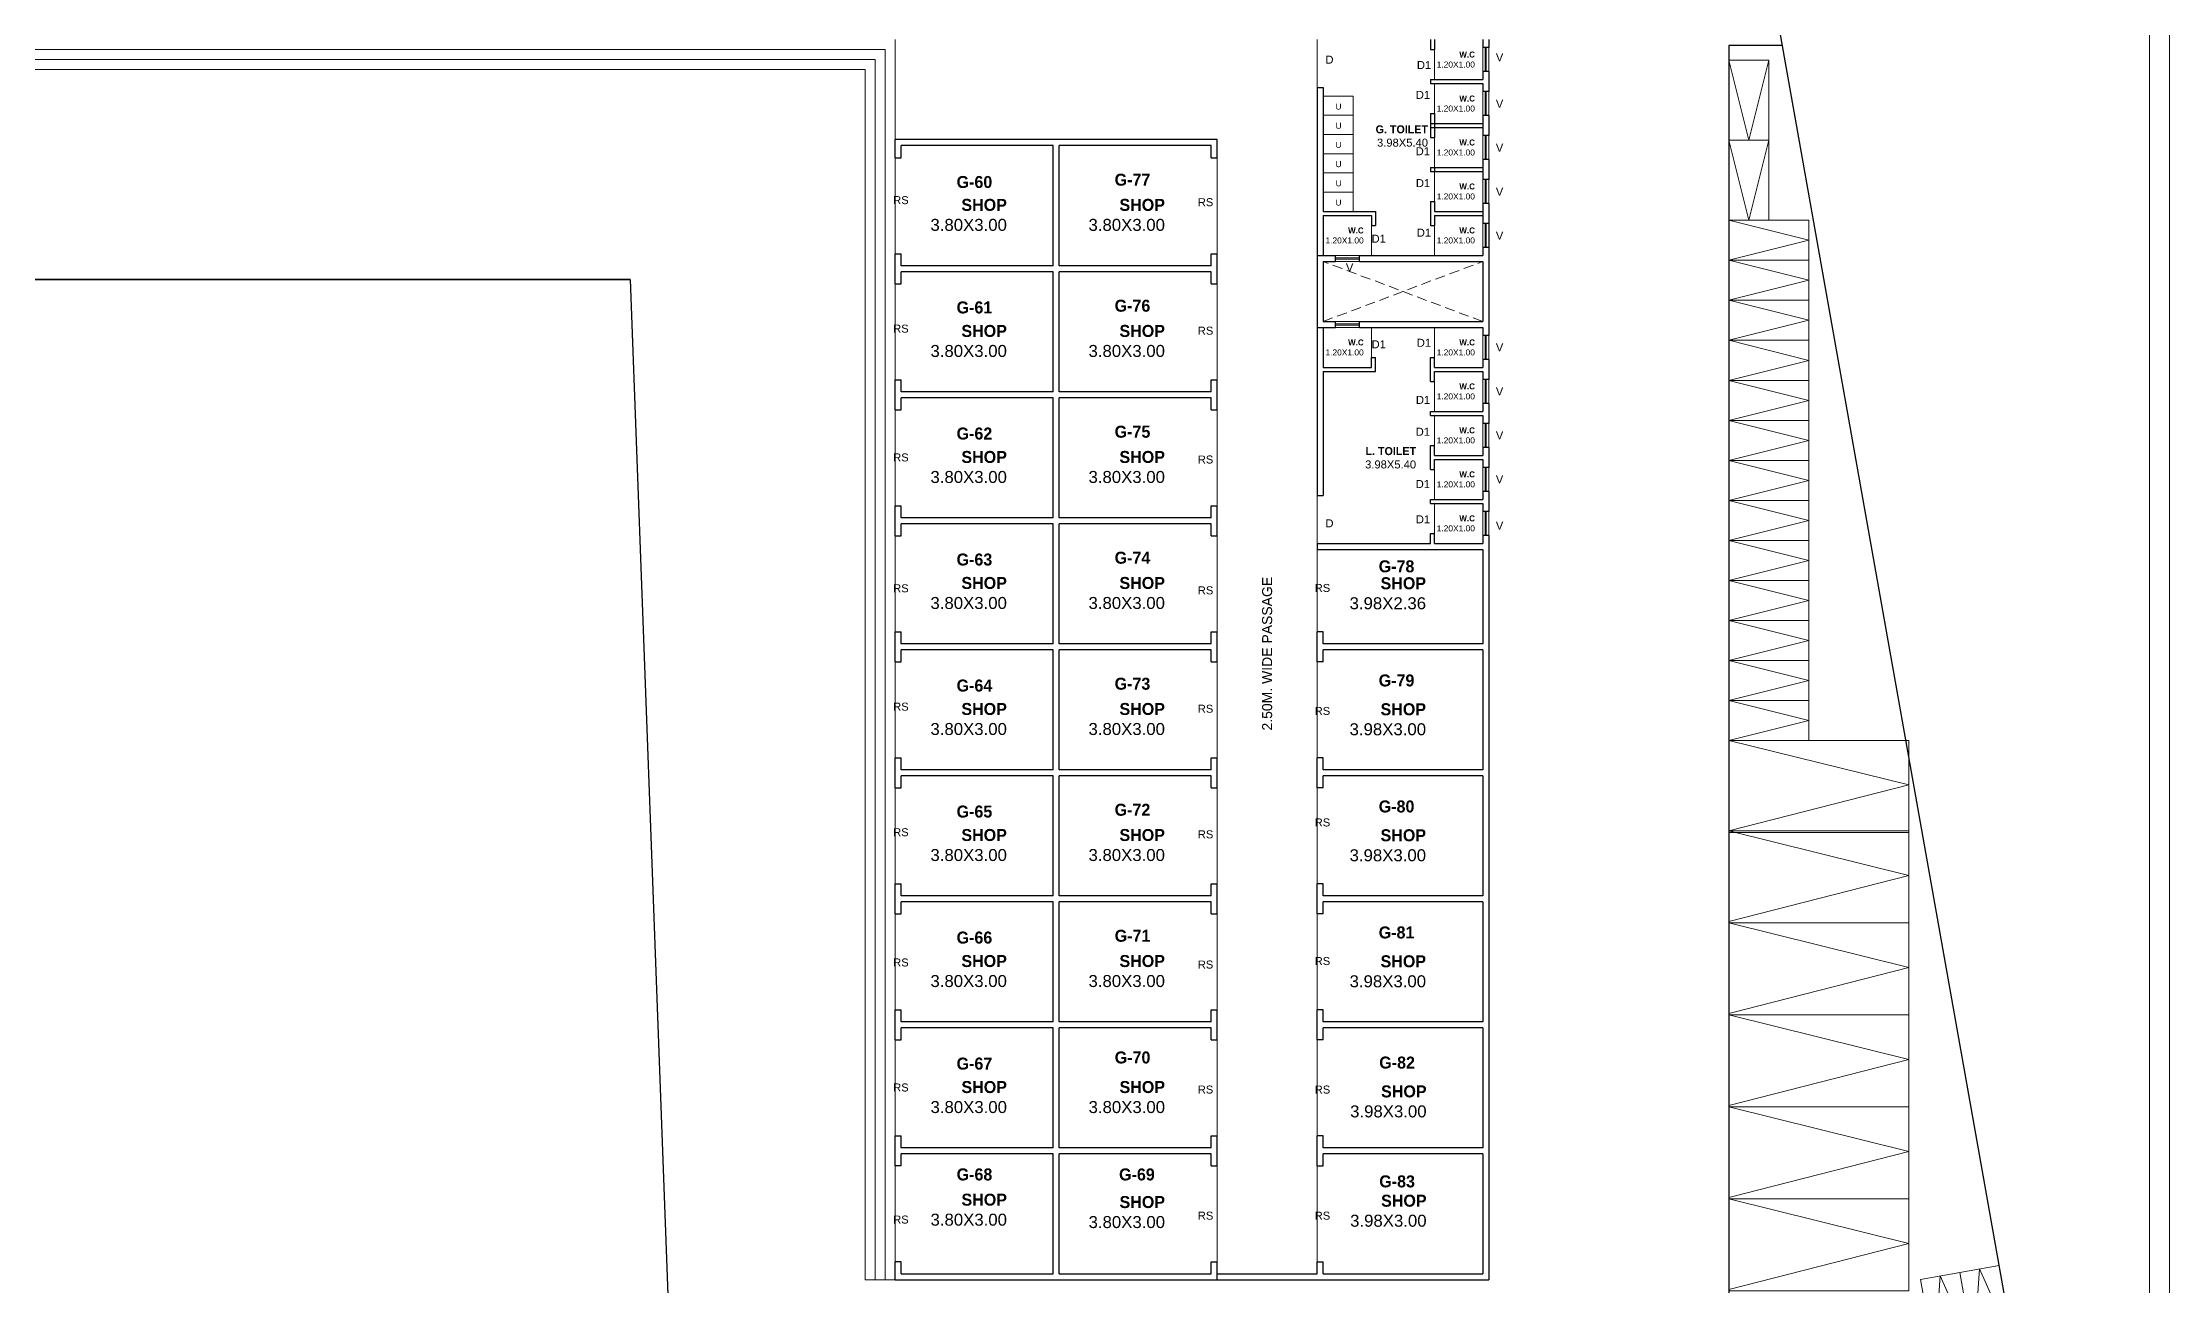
# Model space of a CAD drawing. Header units: feet. Extents: x 1354 to 2117, y 994 to 1430.
# Drawn here: x 1572.5 to 1625.7, y 1323.3 to 1354.3 of the extents above; entities that cross this region are included whole.
import ezdxf

# ---------------------------------------------------------------- set-up
doc = ezdxf.new("R2010")
doc.units = ezdxf.units.FT
doc.linetypes.add('HIDDEN', pattern=[0.375, 0.25, -0.125])
for name, color, linetype, lineweight in [('bike', 251, 'Continuous', 15), ('DIAMENTION', 6, 'Continuous', 13), ('DIMENTION', 23, 'Continuous', 13), ('door', 42, 'Continuous', 9), ('H', 253, 'Continuous', 5), ('stair', 22, 'Continuous', 9), ('tex', 7, 'Continuous', 15), ('wall', 7, 'Continuous', 30), ('WI', 252, 'Continuous', 9), ('WIN', 230, 'Continuous', 9)]:
    doc.layers.add(name, color=color, linetype=linetype, lineweight=lineweight)
doc.styles.get("Standard").update_dxf_attribs({"font": 'arial.ttf'})

# ---------------------------------------------------------------- blocks, each defined once
blk = doc.blocks.new('frrre')
at = {"layer": 'stair', "color": 45}
for p, q in [((931.641, -6079.655), (932.791, -6084.155)), ((932.791, -6084.155), (933.904, -6079.655))]:
    blk.add_line(p, q, dxfattribs=at)
blk.add_lwpolyline([(931.604, -6084.155), (933.904, -6084.155), (933.904, -6079.655), (931.604, -6079.655)], close=True, dxfattribs=at)
blk = doc.blocks.new('A$Ce367b0c9')
at = {"layer": 'bike'}
blk.add_lwpolyline([(0, 2), (1, 2), (1, 0), (0, 0)], close=True, dxfattribs=at)
blk.add_lwpolyline([(0, 0), (0.5, 2), (1, 0)], dxfattribs=at)

msp = doc.modelspace()

# ---------------------------------------------------------------- linework, layer by layer
at = {"color": 7, "lineweight": 30}
for p, q in [((1624.0696, 1308.7831), (1615.8171, 1355.2384)), ((1587.1926, 1348.413), (1508.4777, 1348.413)), ((1508.4777, 1348.413), (1587.1926, 1348.413)), ((1587.1926, 1348.413), (1588.7531, 1306.467))]:
    msp.add_line(p, q, dxfattribs=at)
at = {"color": 7, "lineweight": 20}
for points in [[(1503.5811, 1410.5621), (1625.6604, 1410.5621), (1625.6604, 1293.4678), (1503.5811, 1293.4678)], [(1504.0811, 1410.0621), (1625.1604, 1410.0621), (1625.1604, 1293.9678), (1504.0811, 1293.9678)]]:
    msp.add_lwpolyline(points, close=True, dxfattribs=at)
at = {"layer": 'DIAMENTION'}
msp.add_line((1614.646, 1317.4062), (1614.646, 1354.2656), dxfattribs=at)
at = {"layer": 'DIAMENTION', "color": 6, "lineweight": 25}
msp.add_lwpolyline([(1615.9899, 1354.2656), (1614.646, 1354.2656), (1614.646, 1317.4062), (1588.3462, 1317.4062)], dxfattribs=at)
at = {"layer": 'door'}
for p, q in [((1604.3631, 1354.4136), (1604.3631, 1353.2136)), ((1607.2965, 1354.1636), (1607.2965, 1353.4136)), ((1607.2965, 1352.5636), (1607.2965, 1353.3136)), ((1607.2965, 1351.9648), (1607.2965, 1351.2148)), ((1607.2965, 1350.3648), (1607.2965, 1351.1148)), ((1605.7165, 1349.766), (1605.7165, 1349.016)), ((1607.2965, 1349.766), (1607.2965, 1349.016)), ((1605.7165, 1346.466), (1605.7165, 1347.216)), ((1607.2965, 1346.466), (1607.2965, 1347.216)), ((1607.2965, 1345.8672), (1607.2965, 1345.1172)), ((1607.2965, 1344.2672), (1607.2965, 1345.0172)), ((1607.2965, 1343.6684), (1607.2965, 1342.9184)), ((1604.3631, 1343.0184), (1604.3631, 1341.8184)), ((1607.2965, 1342.0684), (1607.2965, 1342.8184))]:
    msp.add_line(p, q, dxfattribs=at)
at = {"layer": 'H', "linetype": 'HIDDEN'}
for p, q in [((1608.4965, 1347.366), (1604.5131, 1348.866)), ((1604.5131, 1347.366), (1608.4965, 1348.866))]:
    msp.add_line(p, q, dxfattribs=at)
at = {"layer": 'wall'}
for p, q in [((1607.1965, 1354.413), (1607.1965, 1354.1636)), ((1607.2965, 1354.413), (1607.2965, 1354.1636)), ((1608.4965, 1354.413), (1608.4965, 1354.2133)), ((1608.6465, 1354.413), (1608.6465, 1354.2133)), ((1607.1965, 1354.1636), (1607.2965, 1354.1636)), ((1608.6465, 1354.2133), (1608.4965, 1354.2133)), ((1607.1965, 1353.4136), (1607.1965, 1353.3136)), ((1607.1965, 1353.4136), (1608.4965, 1353.4136)), ((1608.4965, 1353.6133), (1608.4965, 1353.4136)), ((1608.6465, 1353.6133), (1608.4965, 1353.6133)), ((1608.6465, 1353.6133), (1608.6465, 1353.1139)), ((1604.3631, 1353.2136), (1604.5131, 1353.2136)), ((1604.3631, 1353.2136), (1604.3631, 1343.0184)), ((1604.5131, 1353.2136), (1604.5131, 1350.1154)), ((1607.1965, 1353.3136), (1608.4965, 1353.3136)), ((1608.4965, 1353.3136), (1608.4965, 1353.1139)), ((1608.6465, 1353.1139), (1608.4965, 1353.1139)), ((1607.1965, 1352.5636), (1607.2965, 1352.5636)), ((1607.1965, 1352.5636), (1607.1965, 1352.2142)), ((1607.1965, 1352.3142), (1608.4965, 1352.3142)), ((1607.2965, 1352.5636), (1607.2965, 1352.2142)), ((1608.4965, 1352.5139), (1608.4965, 1352.0145)), ((1608.6465, 1352.5139), (1608.4965, 1352.5139)), ((1608.6465, 1352.5139), (1608.6465, 1352.0145)), ((1593.8131, 1351.4606), (1593.8131, 1351.9123)), ((1593.8131, 1351.863), (1593.8131, 1351.9123)), ((1601.8631, 1351.9123), (1593.8131, 1351.9123)), ((1593.9631, 1351.4606), (1593.9631, 1351.7623)), ((1597.7631, 1351.7623), (1593.9631, 1351.7623)), ((1597.7631, 1348.7603), (1597.7631, 1351.7623)), ((1597.9131, 1348.7603), (1597.9131, 1351.7623)), ((1601.7131, 1351.7623), (1597.9131, 1351.7623)), ((1601.7131, 1351.4606), (1601.7131, 1351.7623)), ((1601.8631, 1351.4606), (1601.8631, 1351.9123)), ((1607.1965, 1352.2142), (1608.4965, 1352.2142)), ((1607.1965, 1352.2142), (1607.1965, 1351.9648)), ((1607.1965, 1351.9648), (1607.2965, 1351.9648)), ((1607.2965, 1352.2142), (1607.2965, 1351.9648)), ((1608.6465, 1352.0145), (1608.4965, 1352.0145)), ((1593.8131, 1351.4606), (1593.9631, 1351.4606)), ((1601.7131, 1351.4606), (1601.8631, 1351.4606)), ((1607.1965, 1351.2148), (1607.1965, 1351.1148)), ((1607.1965, 1351.2148), (1608.4965, 1351.2148)), ((1607.2965, 1351.2148), (1607.2965, 1351.1148)), ((1608.4965, 1351.4145), (1608.4965, 1350.9151)), ((1608.6465, 1351.4145), (1608.4965, 1351.4145)), ((1608.6465, 1351.4145), (1608.6465, 1350.9151)), ((1607.1965, 1351.1148), (1608.4965, 1351.1148)), ((1608.6465, 1350.9151), (1608.4965, 1350.9151)), ((1607.1965, 1350.3648), (1607.2965, 1350.3648)), ((1607.1965, 1350.3648), (1607.1965, 1350.0154)), ((1607.2965, 1350.3648), (1607.2965, 1350.1154)), ((1608.4965, 1350.3151), (1608.4965, 1349.8157)), ((1608.6465, 1350.3151), (1608.4965, 1350.3151)), ((1608.6465, 1350.3151), (1608.6465, 1349.8157)), ((1604.5131, 1350.1154), (1605.8165, 1350.1154)), ((1604.5131, 1350.0154), (1605.7165, 1350.0154)), ((1604.5131, 1350.0154), (1604.5131, 1349.016)), ((1605.7165, 1350.0154), (1605.7165, 1349.766)), ((1605.7165, 1349.766), (1605.8165, 1349.766)), ((1605.8165, 1350.1154), (1605.8165, 1349.766)), ((1607.1965, 1350.0154), (1607.1965, 1349.766)), ((1607.1965, 1349.766), (1607.2965, 1349.766)), ((1607.2965, 1350.1154), (1608.4965, 1350.1154)), ((1607.2965, 1350.0154), (1608.4965, 1350.0154)), ((1607.2965, 1350.0154), (1607.2965, 1349.766)), ((1608.6465, 1349.8157), (1608.4965, 1349.8157)), ((1608.6465, 1349.9312), (1608.6465, 1347.0163)), ((1608.4965, 1349.2157), (1608.4965, 1349.016)), ((1608.6465, 1349.2157), (1608.4965, 1349.2157)), ((1593.8131, 1348.61), (1593.8131, 1349.0606)), ((1593.8131, 1349.0606), (1593.9631, 1349.0606)), ((1593.8131, 1348.3106), (1593.8131, 1348.61)), ((1593.9631, 1348.76), (1593.9631, 1349.0606)), ((1597.7631, 1348.7603), (1593.9631, 1348.76)), ((1597.7631, 1348.6103), (1593.9631, 1348.61)), ((1593.9631, 1348.3106), (1593.9631, 1348.61)), ((1597.7631, 1345.6103), (1597.7631, 1348.6103)), ((1601.7131, 1348.7606), (1597.9131, 1348.7603)), ((1601.7131, 1348.6106), (1597.9131, 1348.6103)), ((1597.9131, 1345.6103), (1597.9131, 1348.6103)), ((1601.7131, 1348.7606), (1601.7131, 1349.0606)), ((1601.7131, 1349.0606), (1601.8631, 1349.0606)), ((1601.7131, 1348.3106), (1601.7131, 1348.6106)), ((1601.8631, 1348.6106), (1601.8631, 1349.0606)), ((1601.8631, 1348.3106), (1601.8631, 1348.6106)), ((1604.3631, 1349.016), (1604.8148, 1349.016)), ((1604.5131, 1348.866), (1604.8148, 1348.866)), ((1604.5131, 1348.866), (1604.5131, 1347.366)), ((1604.8148, 1348.866), (1604.8148, 1349.016)), ((1605.4148, 1349.016), (1608.4965, 1349.016)), ((1605.4148, 1348.866), (1605.4148, 1349.016)), ((1605.4148, 1348.866), (1608.4965, 1348.866)), ((1608.4965, 1348.866), (1608.4965, 1347.366)), ((1593.8131, 1348.3106), (1593.9631, 1348.3106)), ((1601.7131, 1348.3106), (1601.8631, 1348.3106)), ((1604.3631, 1347.216), (1604.8148, 1347.216)), ((1604.5131, 1347.366), (1604.8148, 1347.366)), ((1604.5131, 1347.216), (1604.5131, 1346.2166)), ((1604.8148, 1347.216), (1604.8148, 1347.366)), ((1605.4148, 1347.366), (1608.4965, 1347.366)), ((1605.4148, 1347.216), (1605.4148, 1347.366)), ((1605.4148, 1347.216), (1608.4965, 1347.216)), ((1608.4965, 1347.216), (1608.4965, 1347.0163)), ((1608.6465, 1347.0163), (1608.4965, 1347.0163)), ((1605.7165, 1346.2166), (1605.7165, 1346.466)), ((1605.7165, 1346.466), (1605.8165, 1346.466)), ((1605.8165, 1346.1166), (1605.8165, 1346.466)), ((1607.1965, 1346.2166), (1607.1965, 1346.466)), ((1607.1965, 1346.466), (1607.2965, 1346.466)), ((1607.2965, 1346.2166), (1607.2965, 1346.466)), ((1608.4965, 1346.4163), (1608.4965, 1346.2166)), ((1608.6465, 1346.4163), (1608.4965, 1346.4163)), ((1608.6465, 1346.4163), (1608.6465, 1345.9169)), ((1593.8131, 1345.1606), (1593.8131, 1345.9106)), ((1593.8131, 1345.9106), (1593.9631, 1345.9106)), ((1593.9631, 1345.61), (1593.9631, 1345.9106)), ((1601.7131, 1345.6106), (1601.7131, 1345.9106)), ((1601.7131, 1345.9106), (1601.8631, 1345.9106)), ((1601.8631, 1345.1606), (1601.8631, 1345.9106)), ((1604.5131, 1346.2166), (1605.7165, 1346.2166)), ((1604.5131, 1346.1166), (1605.8165, 1346.1166)), ((1604.5131, 1346.1166), (1604.5131, 1343.0184)), ((1607.1965, 1345.8672), (1607.1965, 1346.2166)), ((1607.2965, 1346.2166), (1608.4965, 1346.2166)), ((1607.2965, 1345.8672), (1607.2965, 1346.1166)), ((1607.2965, 1346.1166), (1608.4965, 1346.1166)), ((1608.4965, 1346.1166), (1608.4965, 1345.9169)), ((1608.6465, 1345.9169), (1608.4965, 1345.9169)), ((1597.7631, 1345.6103), (1593.9631, 1345.61)), ((1597.7631, 1345.4603), (1593.9631, 1345.46)), ((1593.9631, 1345.1606), (1593.9631, 1345.46)), ((1597.7631, 1342.4603), (1597.7631, 1345.4603)), ((1601.7131, 1345.6106), (1597.9131, 1345.6103)), ((1601.7131, 1345.4606), (1597.9131, 1345.4603)), ((1597.9131, 1342.4603), (1597.9131, 1345.4603)), ((1601.7131, 1345.1606), (1601.7131, 1345.4606)), ((1607.1965, 1345.8672), (1607.2965, 1345.8672)), ((1593.8131, 1345.1606), (1593.9631, 1345.1606)), ((1601.7131, 1345.1606), (1601.8631, 1345.1606)), ((1607.1965, 1345.0172), (1607.1965, 1345.1172)), ((1607.1965, 1345.1172), (1608.4965, 1345.1172)), ((1607.1965, 1345.0172), (1608.4965, 1345.0172)), ((1608.4965, 1345.3169), (1608.4965, 1345.1172)), ((1608.6465, 1345.3169), (1608.4965, 1345.3169)), ((1608.4965, 1345.0172), (1608.4965, 1344.8175)), ((1608.6465, 1344.8175), (1608.4965, 1344.8175)), ((1608.6465, 1345.3169), (1608.6465, 1344.8175)), ((1607.1965, 1344.0178), (1607.1965, 1344.2672)), ((1607.1965, 1344.2672), (1607.2965, 1344.2672)), ((1607.1965, 1343.6684), (1607.1965, 1344.0178)), ((1607.2965, 1344.0178), (1607.2965, 1344.2672)), ((1607.2965, 1344.0178), (1608.4965, 1344.0178)), ((1607.2965, 1343.6684), (1607.2965, 1343.9178)), ((1607.2965, 1343.9178), (1608.4965, 1343.9178)), ((1608.4965, 1344.2175), (1608.4965, 1344.0178)), ((1608.6465, 1344.2175), (1608.4965, 1344.2175)), ((1608.4965, 1343.9178), (1608.4965, 1343.7181)), ((1608.6465, 1344.2175), (1608.6465, 1343.7181)), ((1607.1965, 1343.6684), (1607.2965, 1343.6684)), ((1608.6465, 1343.7181), (1608.4965, 1343.7181)), ((1593.8131, 1342.0106), (1593.8131, 1342.7606)), ((1593.8131, 1342.7606), (1593.9631, 1342.7606)), ((1593.9631, 1342.46), (1593.9631, 1342.7606)), ((1601.7131, 1342.4606), (1601.7131, 1342.7606)), ((1601.7131, 1342.7606), (1601.8631, 1342.7606)), ((1601.8631, 1342.0106), (1601.8631, 1342.7606)), ((1604.3631, 1343.0184), (1604.5131, 1343.0184)), ((1607.1965, 1342.8184), (1607.1965, 1342.9184)), ((1607.1965, 1342.9184), (1608.4965, 1342.9184)), ((1607.1965, 1342.8184), (1608.4965, 1342.8184)), ((1608.4965, 1343.1181), (1608.4965, 1342.9184)), ((1608.6465, 1343.1181), (1608.4965, 1343.1181)), ((1608.4965, 1342.8184), (1608.4965, 1342.6184)), ((1608.6465, 1343.1181), (1608.6465, 1342.6184)), ((1597.7631, 1342.4603), (1593.9631, 1342.46)), ((1597.7631, 1342.3103), (1593.9631, 1342.31)), ((1593.9631, 1342.0106), (1593.9631, 1342.31)), ((1597.7631, 1339.3103), (1597.7631, 1342.3103)), ((1601.7131, 1342.4606), (1597.9131, 1342.4603)), ((1601.7131, 1342.3106), (1597.9131, 1342.3103)), ((1597.9131, 1339.3103), (1597.9131, 1342.3103)), ((1601.7131, 1342.0106), (1601.7131, 1342.3106)), ((1608.6465, 1342.6184), (1608.4965, 1342.6184)), ((1593.8131, 1342.0106), (1593.9631, 1342.0106)), ((1601.7131, 1342.0106), (1601.8631, 1342.0106)), ((1604.3631, 1341.8184), (1607.1965, 1341.8184)), ((1604.3631, 1341.6684), (1608.4965, 1341.6684)), ((1607.1965, 1341.8184), (1607.1965, 1342.0684)), ((1607.1965, 1342.0684), (1607.2965, 1342.0684)), ((1607.2965, 1341.8184), (1607.2965, 1342.0684)), ((1607.2965, 1341.8184), (1608.4965, 1341.8184)), ((1608.4965, 1342.0184), (1608.4965, 1341.8184)), ((1608.6465, 1342.0184), (1608.4965, 1342.0184)), ((1608.4965, 1341.6684), (1608.4965, 1339.3112)), ((1608.6465, 1342.0184), (1608.6465, 1326.5612)), ((1593.8131, 1338.8606), (1593.8131, 1339.6106)), ((1593.8131, 1339.6106), (1593.9631, 1339.6106)), ((1593.9631, 1339.31), (1593.9631, 1339.6106)), ((1601.7131, 1339.3106), (1601.7131, 1339.6106)), ((1601.7131, 1339.6106), (1601.8631, 1339.6106)), ((1601.8631, 1338.8606), (1601.8631, 1339.6106)), ((1604.3631, 1338.8608), (1604.3631, 1339.6108)), ((1604.5131, 1339.6108), (1604.3631, 1339.6108)), ((1604.5131, 1339.3108), (1604.5131, 1339.6108)), ((1597.7631, 1339.3103), (1593.9631, 1339.31)), ((1597.7631, 1339.1603), (1593.9631, 1339.16)), ((1593.9631, 1338.8606), (1593.9631, 1339.16)), ((1597.7631, 1336.1603), (1597.7631, 1339.1603)), ((1601.7131, 1339.3106), (1597.9131, 1339.3103)), ((1601.7131, 1339.1606), (1597.9131, 1339.1603)), ((1597.9131, 1336.1603), (1597.9131, 1339.1603)), ((1601.7131, 1338.8606), (1601.7131, 1339.1606)), ((1608.4965, 1339.3112), (1604.5131, 1339.3108)), ((1608.4965, 1339.1612), (1604.5131, 1339.1608)), ((1604.5131, 1338.8608), (1604.5131, 1339.1608)), ((1608.4965, 1339.1612), (1608.4965, 1336.1612)), ((1593.8131, 1338.8606), (1593.9631, 1338.8606)), ((1601.7131, 1338.8606), (1601.8631, 1338.8606)), ((1604.5131, 1338.8608), (1604.3631, 1338.8608)), ((1593.8131, 1335.7106), (1593.8131, 1336.4606)), ((1593.8131, 1336.4606), (1593.9631, 1336.4606)), ((1593.9631, 1336.16), (1593.9631, 1336.4606)), ((1601.7131, 1336.1606), (1601.7131, 1336.4606)), ((1601.7131, 1336.4606), (1601.8631, 1336.4606)), ((1601.8631, 1335.7106), (1601.8631, 1336.4606)), ((1604.3631, 1335.7108), (1604.3631, 1336.4608)), ((1604.5131, 1336.4608), (1604.3631, 1336.4608)), ((1604.5131, 1336.1608), (1604.5131, 1336.4608)), ((1597.7631, 1336.1603), (1593.9631, 1336.16)), ((1597.7631, 1336.0103), (1593.9631, 1336.01)), ((1593.9631, 1335.7106), (1593.9631, 1336.01)), ((1597.7631, 1333.0103), (1597.7631, 1336.0103)), ((1601.7131, 1336.1606), (1597.9131, 1336.1603)), ((1601.7131, 1336.0106), (1597.9131, 1336.0103)), ((1597.9131, 1333.0103), (1597.9131, 1336.0103)), ((1601.7131, 1335.7106), (1601.7131, 1336.0106)), ((1608.4965, 1336.1612), (1604.5131, 1336.1608)), ((1608.4965, 1336.0112), (1604.5131, 1336.0108)), ((1604.5131, 1335.7108), (1604.5131, 1336.0108)), ((1608.4965, 1336.0112), (1608.4965, 1333.0112)), ((1593.8131, 1335.7106), (1593.9631, 1335.7106)), ((1601.7131, 1335.7106), (1601.8631, 1335.7106)), ((1604.5131, 1335.7108), (1604.3631, 1335.7108)), ((1593.8131, 1332.5606), (1593.8131, 1333.3106)), ((1593.8131, 1333.3106), (1593.9631, 1333.3106)), ((1593.9631, 1333.01), (1593.9631, 1333.3106)), ((1601.7131, 1333.0106), (1601.7131, 1333.3106)), ((1601.7131, 1333.3106), (1601.8631, 1333.3106)), ((1601.8631, 1332.5606), (1601.8631, 1333.3106)), ((1604.3631, 1332.5608), (1604.3631, 1333.3108)), ((1604.5131, 1333.3108), (1604.3631, 1333.3108)), ((1604.5131, 1333.0108), (1604.5131, 1333.3108)), ((1597.7631, 1333.0103), (1593.9631, 1333.01)), ((1597.7631, 1332.8603), (1593.9631, 1332.86)), ((1593.9631, 1332.5606), (1593.9631, 1332.86)), ((1597.7631, 1329.8603), (1597.7631, 1332.8603)), ((1601.7131, 1333.0106), (1597.9131, 1333.0103)), ((1601.7131, 1332.8606), (1597.9131, 1332.8603)), ((1597.9131, 1329.8603), (1597.9131, 1332.8603)), ((1601.7131, 1332.5606), (1601.7131, 1332.8606)), ((1608.4965, 1333.0112), (1604.5131, 1333.0108)), ((1608.4965, 1332.8612), (1604.5131, 1332.8608)), ((1604.5131, 1332.5608), (1604.5131, 1332.8608)), ((1608.4965, 1332.8612), (1608.4965, 1329.8612)), ((1593.8131, 1332.5606), (1593.9631, 1332.5606)), ((1601.7131, 1332.5606), (1601.8631, 1332.5606)), ((1604.5131, 1332.5608), (1604.3631, 1332.5608)), ((1593.8131, 1329.4106), (1593.8131, 1330.1606)), ((1593.8131, 1330.1606), (1593.9631, 1330.1606)), ((1593.9631, 1329.86), (1593.9631, 1330.1606)), ((1601.7131, 1329.8606), (1601.7131, 1330.1606)), ((1601.7131, 1330.1606), (1601.8631, 1330.1606)), ((1601.8631, 1329.4106), (1601.8631, 1330.1606)), ((1604.3631, 1329.4108), (1604.3631, 1330.1608)), ((1604.5131, 1330.1608), (1604.3631, 1330.1608)), ((1604.5131, 1329.8608), (1604.5131, 1330.1608)), ((1593.8131, 1329.86), (1593.8128, 1329.86)), ((1593.8131, 1329.71), (1593.8128, 1329.71)), ((1593.8131, 1329.4106), (1593.9631, 1329.4106)), ((1597.7631, 1329.8603), (1593.9631, 1329.86)), ((1597.7631, 1329.7103), (1593.9631, 1329.71)), ((1593.9631, 1329.4106), (1593.9631, 1329.71)), ((1597.7631, 1326.7103), (1597.7631, 1329.7103)), ((1601.7131, 1329.8606), (1597.9131, 1329.8603)), ((1601.7131, 1329.7106), (1597.9131, 1329.7103)), ((1597.9131, 1326.7103), (1597.9131, 1329.7103)), ((1601.7131, 1329.4106), (1601.7131, 1329.7106)), ((1601.7131, 1329.4106), (1601.8631, 1329.4106)), ((1604.5131, 1329.4108), (1604.3631, 1329.4108)), ((1608.4965, 1329.8612), (1604.5131, 1329.8608)), ((1608.4965, 1329.7112), (1604.5131, 1329.7108)), ((1604.5131, 1329.4108), (1604.5131, 1329.7108)), ((1608.4965, 1329.7112), (1608.4965, 1326.7112)), ((1593.8131, 1326.2581), (1593.8131, 1327.0106)), ((1593.8131, 1327.0106), (1593.9631, 1327.0106)), ((1593.9631, 1326.71), (1593.9631, 1327.0106)), ((1601.7131, 1326.7106), (1601.7131, 1327.0106)), ((1601.7131, 1327.0106), (1601.8631, 1327.0106)), ((1601.8631, 1326.2584), (1601.8631, 1327.0106)), ((1604.3631, 1326.2584), (1604.3631, 1327.0108)), ((1604.5131, 1327.0108), (1604.3631, 1327.0108)), ((1604.5131, 1326.7108), (1604.5131, 1327.0108)), ((1593.9632, 1326.2581), (1593.8131, 1326.2581)), ((1597.7631, 1326.7103), (1593.9631, 1326.71)), ((1597.7631, 1326.5603), (1593.9631, 1326.56)), ((1593.9631, 1326.2581), (1593.9631, 1326.56)), ((1597.7631, 1323.5562), (1597.7631, 1326.5603)), ((1601.7131, 1326.7106), (1597.9131, 1326.7103)), ((1601.7131, 1326.5606), (1597.9131, 1326.5603)), ((1597.9131, 1323.5562), (1597.9131, 1326.5603)), ((1601.7131, 1326.2584), (1601.7131, 1326.5606)), ((1601.7131, 1326.2584), (1601.8631, 1326.2584)), ((1604.3631, 1326.2584), (1604.5131, 1326.2584)), ((1608.4965, 1326.7112), (1604.5131, 1326.7108)), ((1608.4965, 1326.5612), (1604.5131, 1326.5608)), ((1604.5131, 1326.2584), (1604.5131, 1326.5608)), ((1608.4965, 1326.5612), (1608.4965, 1323.5562)), ((1608.6465, 1326.5612), (1608.6465, 1323.4062)), ((1593.8134, 1323.4062), (1593.8133, 1323.8581)), ((1593.9634, 1323.8581), (1593.8133, 1323.8581)), ((1593.9634, 1323.5562), (1593.9634, 1323.8581)), ((1593.9634, 1323.5562), (1597.7631, 1323.5562)), ((1597.9131, 1323.5562), (1601.7131, 1323.5562)), ((1601.7131, 1323.5562), (1601.7131, 1323.8584)), ((1601.7131, 1323.8584), (1601.8631, 1323.8584)), ((1601.8631, 1323.4062), (1601.8631, 1323.8584)), ((1601.8631, 1323.5562), (1604.3631, 1323.5562)), ((1604.3631, 1323.5562), (1604.3631, 1323.8584)), ((1604.3631, 1323.8584), (1604.5131, 1323.8584)), ((1604.5131, 1323.5562), (1604.5131, 1323.8584)), ((1604.5131, 1323.5562), (1608.4965, 1323.5562)), ((1593.8134, 1323.4062), (1608.6465, 1323.4062))]:
    msp.add_line(p, q, dxfattribs=at)
at = {"layer": 'wall', "color": 2}
msp.add_line((1604.3631, 1341.8184), (1604.3631, 1341.6684), dxfattribs=at)
at = {"layer": 'wall', "color": 6}
msp.add_line((1593.8131, 1326.71), (1593.8131, 1326.71), dxfattribs=at)
at = {"layer": 'WI'}
for p, q in [((1593.8131, 1351.9123), (1593.8131, 1354.413)), ((1537.2056, 1353.913), (1593.3131, 1353.913)), ((1537.4556, 1354.163), (1593.5631, 1354.163)), ((1593.3131, 1353.913), (1593.3131, 1323.4062)), ((1593.5631, 1354.163), (1593.5631, 1323.4062)), ((1536.9556, 1353.663), (1593.0631, 1353.663)), ((1593.0631, 1353.663), (1593.0631, 1323.4062)), ((1593.8131, 1323.4062), (1593.0631, 1323.4062))]:
    msp.add_line(p, q, dxfattribs=at)
at = {"layer": 'WIN'}
for p, q in [((1608.4965, 1354.2133), (1608.4965, 1353.6133)), ((1608.5565, 1354.2133), (1608.5565, 1353.6133)), ((1608.5865, 1354.2133), (1608.5865, 1353.6133)), ((1608.6465, 1354.2133), (1608.6465, 1353.6133)), ((1605.2623, 1352.9998), (1604.5121, 1352.9998)), ((1605.2623, 1352.9998), (1605.2633, 1350.1154)), ((1608.4965, 1353.1139), (1608.4965, 1352.5139)), ((1608.5565, 1353.1139), (1608.5565, 1352.5139)), ((1608.5865, 1353.1139), (1608.5865, 1352.5139)), ((1608.6465, 1353.1139), (1608.6465, 1352.5139)), ((1605.2623, 1352.5198), (1604.5121, 1352.5198)), ((1605.2623, 1352.0398), (1604.5121, 1352.0398)), ((1608.4965, 1352.0145), (1608.4965, 1351.4145)), ((1608.5565, 1352.0145), (1608.5565, 1351.4145)), ((1608.5865, 1352.0145), (1608.5865, 1351.4145)), ((1608.6465, 1352.0145), (1608.6465, 1351.4145)), ((1593.8131, 1351.4606), (1593.8131, 1349.0606)), ((1601.8631, 1351.4606), (1601.8631, 1349.0606)), ((1605.2623, 1351.5598), (1604.5121, 1351.5598)), ((1605.2623, 1351.0798), (1604.5121, 1351.0798)), ((1608.4965, 1350.9151), (1608.4965, 1350.3151)), ((1608.5565, 1350.9151), (1608.5565, 1350.3151)), ((1608.5865, 1350.9151), (1608.5865, 1350.3151)), ((1608.6465, 1350.9151), (1608.6465, 1350.3151)), ((1605.2623, 1350.5998), (1604.5121, 1350.5998)), ((1608.4965, 1349.8157), (1608.4965, 1349.2157)), ((1608.5565, 1349.8157), (1608.5565, 1349.2157)), ((1608.5865, 1349.8157), (1608.5865, 1349.2157)), ((1608.6465, 1349.8157), (1608.6465, 1349.2157)), ((1604.8148, 1349.016), (1605.4148, 1349.016)), ((1604.8148, 1348.956), (1605.4148, 1348.956)), ((1604.8148, 1348.926), (1605.4148, 1348.926)), ((1604.8148, 1348.866), (1605.4148, 1348.866)), ((1593.8131, 1348.3106), (1593.8131, 1345.9106)), ((1601.8631, 1348.3106), (1601.8631, 1345.9106)), ((1604.8148, 1347.366), (1605.4148, 1347.366)), ((1604.8148, 1347.306), (1605.4148, 1347.306)), ((1604.8148, 1347.276), (1605.4148, 1347.276)), ((1604.8148, 1347.216), (1605.4148, 1347.216)), ((1608.4965, 1347.0163), (1608.4965, 1346.4163)), ((1608.5565, 1347.0163), (1608.5565, 1346.4163)), ((1608.5865, 1347.0163), (1608.5865, 1346.4163)), ((1608.6465, 1347.0163), (1608.6465, 1346.4163)), ((1608.4965, 1345.9169), (1608.4965, 1345.3169)), ((1608.5565, 1345.9169), (1608.5565, 1345.3169)), ((1608.5865, 1345.9169), (1608.5865, 1345.3169)), ((1608.6465, 1345.9169), (1608.6465, 1345.3169)), ((1593.8131, 1345.1606), (1593.8131, 1342.7606)), ((1601.8631, 1345.1606), (1601.8631, 1342.7606)), ((1608.4965, 1344.8175), (1608.4965, 1344.2175)), ((1608.5565, 1344.8175), (1608.5565, 1344.2175)), ((1608.5865, 1344.8175), (1608.5865, 1344.2175)), ((1608.6465, 1344.8175), (1608.6465, 1344.2175)), ((1608.4965, 1343.7181), (1608.4965, 1343.1181)), ((1608.5565, 1343.7181), (1608.5565, 1343.1181)), ((1608.5865, 1343.7181), (1608.5865, 1343.1181)), ((1608.6465, 1343.7181), (1608.6465, 1343.1181)), ((1608.4965, 1342.6184), (1608.4965, 1342.0184)), ((1608.5565, 1342.6184), (1608.5565, 1342.0184)), ((1608.5865, 1342.6184), (1608.5865, 1342.0184)), ((1608.6465, 1342.6184), (1608.6465, 1342.0184)), ((1593.8131, 1342.0106), (1593.8131, 1339.6106)), ((1601.8631, 1342.0106), (1601.8631, 1339.6106)), ((1604.3631, 1341.6684), (1604.3631, 1339.6108)), ((1593.8131, 1338.8606), (1593.8131, 1336.4606)), ((1601.8631, 1338.8606), (1601.8631, 1336.4606)), ((1604.3631, 1338.8608), (1604.3631, 1336.4608)), ((1593.8131, 1335.7106), (1593.8131, 1333.3106)), ((1601.8631, 1335.7106), (1601.8631, 1333.3106)), ((1604.3631, 1335.7108), (1604.3631, 1333.3108)), ((1593.8131, 1332.5606), (1593.8131, 1330.1606)), ((1601.8631, 1332.5606), (1601.8631, 1330.1606)), ((1604.3631, 1332.5608), (1604.3631, 1330.1608)), ((1593.8131, 1329.4106), (1593.8131, 1327.0106)), ((1601.8631, 1329.4106), (1601.8631, 1327.0106)), ((1604.3631, 1329.4108), (1604.3631, 1327.0108)), ((1593.8131, 1326.2581), (1593.8133, 1323.8581)), ((1601.8631, 1326.2584), (1601.8631, 1323.8584)), ((1604.3631, 1326.2584), (1604.3631, 1323.8584))]:
    msp.add_line(p, q, dxfattribs=at)

# ---------------------------------------------------------------- block references
at = {"layer": 'bike', "xscale": -1}
for p, rotation in [((1614.646, 1353.895), 180), ((1614.646, 1351.895), 180), ((1614.646, 1348.895), 270), ((1614.646, 1347.895), 270), ((1614.646, 1346.895), 270), ((1614.646, 1345.895), 270), ((1614.646, 1344.895), 270), ((1614.646, 1343.895), 270), ((1614.646, 1342.895), 270), ((1614.646, 1341.895), 270), ((1614.646, 1340.895), 270), ((1614.646, 1339.895), 270), ((1614.646, 1338.895), 270), ((1614.646, 1337.895), 270), ((1614.646, 1336.895), 270)]:
    msp.add_blockref('A$Ce367b0c9', p, dxfattribs=dict(at, rotation=rotation))
at = {"layer": 'bike', "rotation": 10.07317253536056}
for p in [(1619.788, 1321.4504), (1620.7726, 1321.6253)]:
    msp.add_blockref('A$Ce367b0c9', p, dxfattribs=at)
at = {"layer": 'DIMENTION', "rotation": 90}
for p in [(-4465.009, 402.9911), (-4465.009, 400.7277), (-4465.009, 398.4277), (-4465.009, 396.1277), (-4465.009, 393.8277), (-4465.009, 391.5277)]:
    msp.add_blockref('frrre', p, dxfattribs=at)

# ---------------------------------------------------------------- texts
at = {"layer": 'tex'}
for s, insert, char_height, width, attachment_point in [('D', (1604.7686, 1353.811), 0.2, 0.27083, 9), ('D1', (1607.2098, 1353.6771), 0.2, 0.27083, 9), ('{\\fCentury Gothic|b1|i0|c0|p34;\\W8.92104; }{\\fCentury Gothic|b1|i0|c0|p34;W.C}\\P{\\fArial|b0|i0|c0|p34;\\W1.09453; }1.20X1.00', (1608.3034, 1353.712), 0.15, 0.749532, 9), ('V', (1609.0118, 1353.8699), 0.2, 0.27083, 9), ('{\\fArial|b0|i0|c0|p34;\\W1.90687; }U', (1604.7083, 1352.6627), 0.15, 0.372956, 7), ('D1', (1607.183, 1352.9315), 0.2, 0.27083, 9), ('{\\fCentury Gothic|b1|i0|c0|p34;\\W8.92104; }{\\fCentury Gothic|b1|i0|c0|p34;W.C}\\P{\\fArial|b0|i0|c0|p34;\\W1.09453; }1.20X1.00', (1608.3034, 1352.6126), 0.15, 0.749532, 9), ('V', (1609.0118, 1352.7102), 0.2, 0.27083, 9), ('{\\fArial|b0|i0|c0|p34;\\W1.90687; }U', (1604.7083, 1352.1827), 0.15, 0.372956, 7), ('{\\fCentury Gothic|b1|i0|c0|p34;G. TOILET}\\P3.98X5.40', (1607.1297, 1351.7339), 0.2, 1.363256, 9), ('{\\fArial|b0|i0|c0|p34;\\W1.90687; }U', (1604.7088, 1351.7027), 0.15, 0.372956, 7), ('{\\fCentury Gothic|b1|i0|c0|p34;\\W8.92104; }{\\fCentury Gothic|b1|i0|c0|p34;W.C}\\P{\\fArial|b0|i0|c0|p34;\\W1.09453; }1.20X1.00', (1608.3034, 1351.5132), 0.15, 0.749532, 9), ('V', (1609.0118, 1351.6108), 0.2, 0.27083, 9), ('{\\fArial|b0|i0|c0|p34;\\W1.90687; }U', (1604.7083, 1351.2227), 0.15, 0.372956, 7), ('D1', (1607.1796, 1351.5217), 0.2, 0.27083, 9), ('{\\fCentury Gothic|b1|i0|c0|p34;\\W1.15061; }{\\fCentury Gothic|b1|i0|c0|p34;G-60}', (1596.2405, 1350.6989), 0.3, 0.651068, 9), ('{\\fCentury Gothic|b1|i0|c0|p34;\\W1.14886; }{\\fCentury Gothic|b1|i0|c0|p34;G-77}', (1600.191, 1350.7563), 0.3, 0.651068, 9), ('{\\fArial|b0|i0|c0|p34;\\W1.90687; }U', (1604.7091, 1350.7427), 0.15, 0.372956, 7), ('D1', (1607.185, 1350.7256), 0.2, 0.27083, 9), ('{\\fCentury Gothic|b1|i0|c0|p34;\\W8.92104; }{\\fCentury Gothic|b1|i0|c0|p34;W.C}\\P{\\fArial|b0|i0|c0|p34;\\W1.09453; }1.20X1.00', (1608.3034, 1350.4138), 0.15, 0.749532, 9), ('V', (1609.0118, 1350.5114), 0.2, 0.27083, 9), ('RS', (1594.1515, 1350.2972), 0.2, 0.27083, 9), ('{\\fCentury Gothic|b1|i0|c0|p34;\\W5.60728; }{\\fCentury Gothic|b1|i0|c0|p34;SHOP}\\P{\\fArial|b0|i0|c0|p34;\\W2.03886; }3.80X3.00', (1596.6062, 1349.6271), 0.3, 1.363256, 9), ('{\\fCentury Gothic|b1|i0|c0|p34;\\W5.60728; }{\\fCentury Gothic|b1|i0|c0|p34;SHOP}\\P{\\fArial|b0|i0|c0|p34;\\W2.03886; }3.80X3.00', (1600.5562, 1349.6271), 0.3, 1.363256, 9), ('RS', (1601.7649, 1350.2455), 0.2, 0.27083, 9), ('{\\fArial|b0|i0|c0|p34;\\W1.90687; }U', (1604.7083, 1350.2627), 0.15, 0.372956, 7), ('{\\fCentury Gothic|b1|i0|c0|p34;\\W8.92104; }{\\fCentury Gothic|b1|i0|c0|p34;W.C}\\P{\\fArial|b0|i0|c0|p34;\\W1.09453; }1.20X1.00', (1605.5234, 1349.3144), 0.15, 0.749532, 9), ('D1', (1607.2074, 1349.4863), 0.2, 0.27083, 9), ('{\\fCentury Gothic|b1|i0|c0|p34;\\W8.92104; }{\\fCentury Gothic|b1|i0|c0|p34;W.C}\\P{\\fArial|b0|i0|c0|p34;\\W1.09453; }1.20X1.00', (1608.3034, 1349.3144), 0.15, 0.749532, 9), ('V', (1609.0118, 1349.412), 0.2, 0.27083, 9), ('D1', (1606.0774, 1349.3363), 0.2, 0.27083, 9), ('V', (1605.2645, 1348.6169), 0.2, 0.27083, 9), ('{\\fCentury Gothic|b1|i0|c0|p34;\\W0.85916; }{\\fCentury Gothic|b1|i0|c0|p34;G-61}', (1596.2405, 1347.5633), 0.3, 0.651068, 9), ('{\\fCentury Gothic|b1|i0|c0|p34;\\W1.09301; }{\\fCentury Gothic|b1|i0|c0|p34;G-76}', (1600.1907, 1347.6063), 0.3, 0.651068, 9), ('RS', (1594.1515, 1347.0847), 0.2, 0.27083, 9), ('{\\fCentury Gothic|b1|i0|c0|p34;\\W5.60728; }{\\fCentury Gothic|b1|i0|c0|p34;SHOP}\\P{\\fArial|b0|i0|c0|p34;\\W2.03886; }3.80X3.00', (1596.6064, 1346.4751), 0.3, 1.363256, 9), ('{\\fCentury Gothic|b1|i0|c0|p34;\\W5.60728; }{\\fCentury Gothic|b1|i0|c0|p34;SHOP}\\P{\\fArial|b0|i0|c0|p34;\\W2.03886; }3.80X3.00', (1600.5564, 1346.4751), 0.3, 1.363256, 9), ('RS', (1601.7649, 1347.033), 0.2, 0.27083, 9), ('{\\fCentury Gothic|b1|i0|c0|p34;\\W8.92104; }{\\fCentury Gothic|b1|i0|c0|p34;W.C}\\P{\\fArial|b0|i0|c0|p34;\\W1.09453; }1.20X1.00', (1605.5234, 1346.515), 0.15, 0.749532, 9), ('D1', (1606.0774, 1346.8957), 0.2, 0.27083, 3), ('D1', (1607.2074, 1346.9333), 0.2, 0.27083, 3), ('{\\fCentury Gothic|b1|i0|c0|p34;\\W8.92104; }{\\fCentury Gothic|b1|i0|c0|p34;W.C}\\P{\\fArial|b0|i0|c0|p34;\\W1.09453; }1.20X1.00', (1608.3034, 1346.515), 0.15, 0.749532, 9), ('V', (1609.0118, 1346.82), 0.2, 0.27083, 3), ('D1', (1607.185, 1345.5064), 0.2, 0.27083, 3), ('{\\fCentury Gothic|b1|i0|c0|p34;\\W8.92104; }{\\fCentury Gothic|b1|i0|c0|p34;W.C}\\P{\\fArial|b0|i0|c0|p34;\\W1.09453; }1.20X1.00', (1608.3034, 1345.4156), 0.15, 0.749532, 9), ('V', (1609.0118, 1345.7206), 0.2, 0.27083, 3), ('{\\fCentury Gothic|b1|i0|c0|p34;\\W1.12705; }{\\fCentury Gothic|b1|i0|c0|p34;G-62}', (1596.2407, 1344.4114), 0.3, 0.651068, 9), ('{\\fCentury Gothic|b1|i0|c0|p34;\\W1.11658; }{\\fCentury Gothic|b1|i0|c0|p34;G-75}', (1600.1907, 1344.4563), 0.3, 0.651068, 9), ('D1', (1607.1796, 1344.7103), 0.2, 0.27083, 3), ('{\\fCentury Gothic|b1|i0|c0|p34;\\W8.92104; }{\\fCentury Gothic|b1|i0|c0|p34;W.C}\\P{\\fArial|b0|i0|c0|p34;\\W1.09453; }1.20X1.00', (1608.3034, 1344.3162), 0.15, 0.749532, 9), ('V', (1609.0118, 1344.6212), 0.2, 0.27083, 3), ('RS', (1594.1515, 1343.8649), 0.2, 0.27083, 9), ('{\\fCentury Gothic|b1|i0|c0|p34;\\W5.60728; }{\\fCentury Gothic|b1|i0|c0|p34;SHOP}\\P{\\fArial|b0|i0|c0|p34;\\W2.03886; }3.80X3.00', (1596.6062, 1343.3251), 0.3, 1.363256, 9), ('{\\fCentury Gothic|b1|i0|c0|p34;\\W5.60728; }{\\fCentury Gothic|b1|i0|c0|p34;SHOP}\\P{\\fArial|b0|i0|c0|p34;\\W2.03886; }3.80X3.00', (1600.5562, 1343.3251), 0.3, 1.363256, 9), ('RS', (1601.7649, 1343.8132), 0.2, 0.27083, 9), ('{\\fCentury Gothic|b1|i0|c0|p34;L. TOILET}\\P3.98X5.40', (1606.8325, 1343.6898), 0.2, 1.813256, 9), ('D1', (1607.1796, 1343.4027), 0.2, 0.27083, 3), ('{\\fCentury Gothic|b1|i0|c0|p34;\\W8.92104; }{\\fCentury Gothic|b1|i0|c0|p34;W.C}\\P{\\fArial|b0|i0|c0|p34;\\W1.09453; }1.20X1.00', (1608.3034, 1343.2168), 0.15, 0.749532, 9), ('V', (1609.0118, 1343.5218), 0.2, 0.27083, 3), ('D', (1604.7686, 1342.421), 0.2, 0.27083, 3), ('D1', (1607.183, 1342.5201), 0.2, 0.27083, 3), ('{\\fCentury Gothic|b1|i0|c0|p34;\\W8.92104; }{\\fCentury Gothic|b1|i0|c0|p34;W.C}\\P{\\fArial|b0|i0|c0|p34;\\W1.09453; }1.20X1.00', (1608.3034, 1342.1168), 0.15, 0.749532, 9), ('V', (1609.0118, 1342.3621), 0.2, 0.27083, 3), ('{\\fCentury Gothic|b1|i0|c0|p34;\\W1.13839; }{\\fCentury Gothic|b1|i0|c0|p34;G-63}', (1596.2405, 1341.2614), 0.3, 0.651068, 9), ('{\\fCentury Gothic|b1|i0|c0|p34;\\W1.14973; }{\\fCentury Gothic|b1|i0|c0|p34;G-74}', (1600.1907, 1341.3063), 0.3, 0.651068, 9), ('{\\fCentury Gothic|b1|i0|c0|p34;\\W1.14537; }{\\fCentury Gothic|b1|i0|c0|p34;G-78}', (1606.7899, 1341.0913), 0.3, 0.651068, 9), ('RS', (1594.1515, 1340.5942), 0.2, 0.27083, 9), ('{\\fCentury Gothic|b1|i0|c0|p34;\\W5.60728; }{\\fCentury Gothic|b1|i0|c0|p34;SHOP}\\P{\\fArial|b0|i0|c0|p34;\\W2.03886; }3.80X3.00', (1596.6062, 1340.1751), 0.3, 1.363256, 9), ('{\\fCentury Gothic|b1|i0|c0|p34;\\W5.60728; }{\\fCentury Gothic|b1|i0|c0|p34;SHOP}\\P{\\fArial|b0|i0|c0|p34;\\W2.03886; }3.80X3.00', (1600.5562, 1340.1751), 0.3, 1.363256, 9), ('RS', (1601.7649, 1340.5425), 0.2, 0.27083, 9), ('RS', (1604.6868, 1340.6026), 0.2, 0.27083, 9), ('{\\fCentury Gothic|b1|i0|c0|p34;\\W5.61428; }{\\fCentury Gothic|b1|i0|c0|p34;SHOP}\\P{\\fArial|b0|i0|c0|p34;\\W2.04237; }3.98X2.36', (1607.0813, 1340.168), 0.3, 1.363256, 9), ('{\\fCentury Gothic|b1|i0|c0|p34;\\W1.13839; }{\\fCentury Gothic|b1|i0|c0|p34;G-73}', (1600.1907, 1338.1563), 0.3, 0.651068, 9), ('{\\fCentury Gothic|b1|i0|c0|p34;\\W1.11221; }{\\fCentury Gothic|b1|i0|c0|p34;G-79}', (1606.7904, 1338.2391), 0.3, 0.651068, 9), ('{\\fCentury Gothic|b1|i0|c0|p34;\\W1.14973; }{\\fCentury Gothic|b1|i0|c0|p34;G-64}', (1596.2405, 1338.1114), 0.3, 0.651068, 9), ('RS', (1594.1515, 1337.6348), 0.2, 0.27083, 9), ('{\\fCentury Gothic|b1|i0|c0|p34;\\W5.60728; }{\\fCentury Gothic|b1|i0|c0|p34;SHOP}\\P{\\fArial|b0|i0|c0|p34;\\W2.03886; }3.80X3.00', (1596.6062, 1337.0251), 0.3, 1.363256, 9), ('{\\fCentury Gothic|b1|i0|c0|p34;\\W5.60728; }{\\fCentury Gothic|b1|i0|c0|p34;SHOP}\\P{\\fArial|b0|i0|c0|p34;\\W2.03886; }3.80X3.00', (1600.5562, 1337.0251), 0.3, 1.363256, 9), ('RS', (1601.7649, 1337.5832), 0.2, 0.27083, 9), ('RS', (1604.6868, 1337.5277), 0.2, 0.27083, 9), ('{\\fCentury Gothic|b1|i0|c0|p34;\\W5.60728; }{\\fCentury Gothic|b1|i0|c0|p34;SHOP}\\P{\\fArial|b0|i0|c0|p34;\\W2.03886; }3.98X3.00', (1607.0813, 1337.0183), 0.3, 1.363256, 9), ('{\\fCentury Gothic|b1|i0|c0|p34;\\W1.11658; }{\\fCentury Gothic|b1|i0|c0|p34;G-65}', (1596.2405, 1334.9614), 0.3, 0.651068, 9), ('{\\fCentury Gothic|b1|i0|c0|p34;\\W1.12705; }{\\fCentury Gothic|b1|i0|c0|p34;G-72}', (1600.1907, 1335.0063), 0.3, 0.651068, 9), ('{\\fCentury Gothic|b1|i0|c0|p34;\\W1.15061; }{\\fCentury Gothic|b1|i0|c0|p34;G-80}', (1606.7904, 1335.0891), 0.3, 0.651068, 9), ('RS', (1604.6868, 1334.7407), 0.2, 0.27083, 9), ('RS', (1594.1515, 1334.4957), 0.2, 0.27083, 9), ('{\\fCentury Gothic|b1|i0|c0|p34;\\W5.60728; }{\\fCentury Gothic|b1|i0|c0|p34;SHOP}\\P{\\fArial|b0|i0|c0|p34;\\W2.03886; }3.80X3.00', (1596.6062, 1333.8751), 0.3, 1.363256, 9), ('{\\fCentury Gothic|b1|i0|c0|p34;\\W5.60728; }{\\fCentury Gothic|b1|i0|c0|p34;SHOP}\\P{\\fArial|b0|i0|c0|p34;\\W2.03886; }3.80X3.00', (1600.5562, 1333.8751), 0.3, 1.363256, 9), ('RS', (1601.7649, 1334.444), 0.2, 0.27083, 9), ('{\\fCentury Gothic|b1|i0|c0|p34;\\W5.60728; }{\\fCentury Gothic|b1|i0|c0|p34;SHOP}\\P{\\fArial|b0|i0|c0|p34;\\W2.03886; }3.98X3.00', (1607.0813, 1333.8683), 0.3, 1.363256, 9), ('{\\fCentury Gothic|b1|i0|c0|p34;\\W1.09301; }{\\fCentury Gothic|b1|i0|c0|p34;G-66}', (1596.2405, 1331.8114), 0.3, 0.651068, 9), ('{\\fCentury Gothic|b1|i0|c0|p34;\\W0.85916; }{\\fCentury Gothic|b1|i0|c0|p34;G-71}', (1600.1925, 1331.8563), 0.3, 0.651068, 9), ('{\\fCentury Gothic|b1|i0|c0|p34;\\W0.85916; }{\\fCentury Gothic|b1|i0|c0|p34;G-81}', (1606.7904, 1331.9391), 0.3, 0.651068, 9), ('{\\fCentury Gothic|b1|i0|c0|p34;\\W5.60728; }{\\fCentury Gothic|b1|i0|c0|p34;SHOP}\\P{\\fArial|b0|i0|c0|p34;\\W2.03886; }3.80X3.00', (1596.6062, 1330.7251), 0.3, 1.363256, 9), ('{\\fCentury Gothic|b1|i0|c0|p34;\\W5.60728; }{\\fCentury Gothic|b1|i0|c0|p34;SHOP}\\P{\\fArial|b0|i0|c0|p34;\\W2.03886; }3.80X3.00', (1600.5562, 1330.7251), 0.3, 1.363256, 9), ('RS', (1594.1515, 1331.2405), 0.2, 0.27083, 9), ('RS', (1601.7649, 1331.1888), 0.2, 0.27083, 9), ('RS', (1604.6868, 1331.2766), 0.2, 0.27083, 9), ('{\\fCentury Gothic|b1|i0|c0|p34;\\W5.60728; }{\\fCentury Gothic|b1|i0|c0|p34;SHOP}\\P{\\fArial|b0|i0|c0|p34;\\W2.03886; }3.98X3.00', (1607.0813, 1330.7183), 0.3, 1.363256, 9), ('{\\fCentury Gothic|b1|i0|c0|p34;\\W1.14886; }{\\fCentury Gothic|b1|i0|c0|p34;G-67}', (1596.2405, 1328.6614), 0.3, 0.651068, 9), ('{\\fCentury Gothic|b1|i0|c0|p34;\\W1.15061; }{\\fCentury Gothic|b1|i0|c0|p34;G-70}', (1600.1925, 1328.8144), 0.3, 0.651068, 9), ('{\\fCentury Gothic|b1|i0|c0|p34;\\W1.12705; }{\\fCentury Gothic|b1|i0|c0|p34;G-82}', (1606.804, 1328.6873), 0.3, 0.651068, 9), ('{\\fCentury Gothic|b1|i0|c0|p34;\\W5.60728; }{\\fCentury Gothic|b1|i0|c0|p34;SHOP}\\P{\\fArial|b0|i0|c0|p34;\\W2.03886; }3.80X3.00', (1596.6079, 1327.5751), 0.3, 1.363256, 9), ('{\\fCentury Gothic|b1|i0|c0|p34;\\W5.60728; }{\\fCentury Gothic|b1|i0|c0|p34;SHOP}\\P{\\fArial|b0|i0|c0|p34;\\W2.03886; }3.80X3.00', (1600.5579, 1327.5751), 0.3, 1.363256, 9), ('RS', (1594.1515, 1328.1152), 0.2, 0.27083, 9), ('RS', (1601.7649, 1328.0636), 0.2, 0.27083, 9), ('RS', (1604.6868, 1328.0636), 0.2, 0.27083, 9), ('{\\fCentury Gothic|b1|i0|c0|p34;\\W5.60728; }{\\fCentury Gothic|b1|i0|c0|p34;SHOP}\\P{\\fArial|b0|i0|c0|p34;\\W2.03886; }3.98X3.00', (1607.0949, 1327.4664), 0.3, 1.363256, 9), ('{\\fCentury Gothic|b1|i0|c0|p34;\\W1.14537; }{\\fCentury Gothic|b1|i0|c0|p34;G-68}', (1596.2422, 1325.8906), 0.3, 0.651068, 9), ('{\\fCentury Gothic|b1|i0|c0|p34;\\W1.11221; }{\\fCentury Gothic|b1|i0|c0|p34;G-69}', (1600.3017, 1325.8906), 0.3, 0.651068, 9), ('{\\fCentury Gothic|b1|i0|c0|p34;\\W1.13839; }{\\fCentury Gothic|b1|i0|c0|p34;G-83}', (1606.804, 1325.7163), 0.3, 0.651068, 9), ('{\\fCentury Gothic|b1|i0|c0|p34;\\W5.60728; }{\\fCentury Gothic|b1|i0|c0|p34;SHOP}\\P{\\fArial|b0|i0|c0|p34;\\W2.03886; }3.80X3.00', (1596.6079, 1324.7594), 0.3, 1.363256, 9), ('{\\fCentury Gothic|b1|i0|c0|p34;\\W5.60728; }{\\fCentury Gothic|b1|i0|c0|p34;SHOP}\\P{\\fArial|b0|i0|c0|p34;\\W2.03886; }3.80X3.00', (1600.5579, 1324.7002), 0.3, 1.363256, 9), ('{\\fCentury Gothic|b1|i0|c0|p34;\\W5.60728; }{\\fCentury Gothic|b1|i0|c0|p34;SHOP}\\P{\\fArial|b0|i0|c0|p34;\\W2.03886; }3.98X3.00', (1607.0949, 1324.7337), 0.3, 1.363256, 9), ('RS', (1594.1515, 1324.814), 0.2, 0.27083, 9), ('RS', (1601.7649, 1324.9114), 0.2, 0.27083, 9), ('RS', (1604.6868, 1324.9112), 0.2, 0.27083, 9)]:
    msp.add_mtext(s, dxfattribs=dict(at, insert=insert, char_height=char_height, width=width, attachment_point=attachment_point))
at = {"layer": 'tex', "insert": (1603.2384, 1340.9833), "char_height": 0.25, "width": 6.165468, "attachment_point": 9, "rotation": 90}
msp.add_mtext('2.50M. WIDE PASSAGE', dxfattribs=at)

doc.saveas('drawing.dxf')
